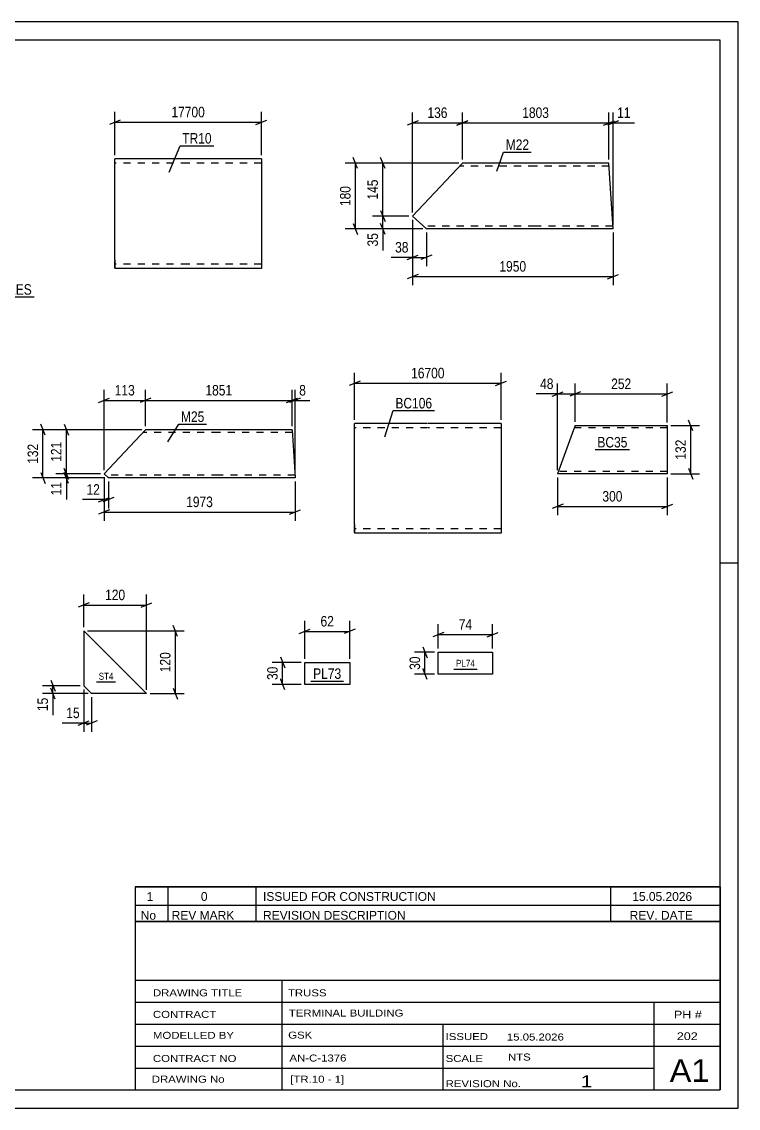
# Model space of a CAD drawing. Header units: millimetres. Extents: x 0 to 420, y 0 to 297.
# Drawn here: x 224 to 420, y 0 to 297 of the extents above; entities that cross this region are included whole.
import ezdxf

# ---------------------------------------------------------------- set-up
doc = ezdxf.new("R2010")
doc.units = ezdxf.units.MM
doc.linetypes.add('DXK_LINE_DOT2', pattern=[3.9198, 1.9599, -1.9599])
doc.styles.add('Arial Narrow', font='ARIALN.TTF', dxfattribs={"height": 0.2})

# ---------------------------------------------------------------- blocks, each defined once
blk = doc.blocks.new('Unknown-389636216-25768')
at = {"color": 7, "linetype": 'Continuous'}
for p, q in [((255, 60.55), (415, 60.55)), ((415, 60.55), (255, 60.55)), ((255, 60.55), (255, 55.55)), ((264, 60.55), (264, 55.55)), ((288, 60.55), (288, 55.55)), ((385, 60.55), (385, 55.55)), ((415, 60.55), (415, 55.55)), ((255, 55.55), (415, 55.55)), ((255, 55.55), (255, 51.05)), ((255, 55.55), (415, 55.55)), ((264, 55.55), (264, 51.05)), ((288, 55.55), (288, 51.05)), ((385, 55.55), (385, 51.05)), ((415, 55.55), (415, 51.05)), ((415, 51.05), (255, 51.05))]:
    blk.add_line(p, q, dxfattribs=at)
at = {"color": 7, "linetype": 'Continuous', "style": 'Arial Narrow'}
for s, height, width, p in [('1', 2.39, 1.196471, (258.16, 56.7)), ('0', 2.39, 1.196471, (273, 56.7)), ('ISSUED FOR CONSTRUCTION', 2.3861, 1.196471, (290, 56.7)), ('15.05.2026', 2.386, 1.196471, (391, 56.7)), ('No', 2.386, 1.2, (256.54, 51.55)), ('REV MARK', 2.386, 1.2, (265, 51.55)), ('REVISION DESCRIPTION', 2.3861, 1.2, (290, 51.55)), ('REV. DATE', 2.386, 1.2, (390.28, 51.55))]:
    blk.add_text(s, height=height, dxfattribs=dict(at, width=width)).set_placement(p)
blk = doc.blocks.new('Unknown-389636216-15102')
at = {"color": 5, "linetype": 'Continuous'}
for p, q in [((420, 297), (0, 297)), ((420, 0), (420, 297)), ((415, 292), (5, 292)), ((415, 5), (415, 292)), ((420, 149), (415, 149)), ((5, 5), (415, 5)), ((0, 0), (420, 0))]:
    blk.add_line(p, q, dxfattribs=at)
blk = doc.blocks.new('Unknown-389636216-25767')
at = {"color": 7, "linetype": 'Continuous'}
for p, q in [((255, 51.05), (255, 5)), ((255, 51.05), (415, 51.05)), ((415, 51), (415, 5)), ((255, 35), (415, 35)), ((295.14, 35), (295.14, 5)), ((255, 29), (415, 29)), ((397, 5.05), (397, 29.05)), ((255, 23), (415, 23)), ((339.14, 23), (339.14, 5)), ((255, 17), (415, 17)), ((255, 11), (397, 11)), ((255, 5), (415, 5))]:
    blk.add_line(p, q, dxfattribs=at)
at = {"color": 7, "style": 'Arial Narrow'}
for s, height, width, p in [('DRAWING TITLE', 1.9089, 1.425378, (259.88, 30.61)), ('TRUSS ', 1.909, 1.425378, (296.81, 30.59)), ('TERMINAL BUILDING', 1.9089, 1.425378, (297.06, 25.07)), ('CONTRACT', 1.909, 1.425378, (259.88, 24.71)), ('MODELLED BY', 1.9089, 1.425378, (259.88, 18.98)), ('GSK', 1.909, 1.425378, (296.88, 19.04)), ('ISSUED', 1.909, 1.425378, (339.94, 18.64)), ('15.05.2026', 1.909, 1.425378, (356.69, 18.52)), ('CONTRACT NO', 1.9089, 1.425378, (259.88, 12.66)), ('AN-C-1376', 1.909, 1.425378, (297.23, 12.78)), ('SCALE', 1.909, 1.425378, (339.94, 12.65)), ('A1', 6.204, 1.25, (401.24, 7.2)), ('DRAWING No', 1.909, 1.425378, (259.56, 7)), ('[TR.10 - 1]', 1.9089, 1.425378, (297.46, 6.99)), ('1', 3.34, 1.5, (376.91, 5.68)), ('REVISION No.', 1.9089, 1.425378, (339.94, 5.77))]:
    blk.add_text(s, height=height, dxfattribs=dict(at, width=width)).set_placement(p)
at = {"color": 7, "linetype": 'Continuous', "style": 'Arial Narrow'}
for s, height, width, p in [('PH #', 2.1, 1.42538, (402.4, 24.55)), ('202', 2.1, 1.42538, (403.19, 18.65)), ('NTS', 1.909, 1.425378, (357, 13.05))]:
    blk.add_text(s, height=height, dxfattribs=dict(at, width=width)).set_placement(p)
blk = doc.blocks.new('Part-389636216-15429 - 15428')
at = {"color": 2, "linetype": 'Continuous'}
for p, q in [((330.91, 243.88), (344.52, 258.35)), ((364.52, 258.35), (344.52, 258.35)), ((384.62, 258.35), (364.62, 258.35)), ((385.73, 240.35), (384.62, 258.35)), ((334.67, 240.35), (330.91, 243.88)), ((364.52, 240.35), (334.67, 240.35)), ((385.73, 240.35), (364.62, 240.35))]:
    blk.add_line(p, q, dxfattribs=at)
at = {"color": 7, "linetype": 'DXK_LINE_DOT2'}
for p, q in [((364.52, 257.55), (343.77, 257.55)), ((384.67, 257.55), (364.62, 257.55)), ((364.52, 241.15), (333.82, 241.15)), ((385.68, 241.15), (364.62, 241.15)), ((385.68, 241.15), (385.67, 241.21))]:
    blk.add_line(p, q, dxfattribs=at)
blk = doc.blocks.new('Part-389636216-18671 - 18670')
at = {"color": 2, "linetype": 'Continuous'}
for p, q in [((374.94, 185.43), (370.57, 173.43)), ((375.38, 186.63), (374.94, 185.43)), ((375.38, 186.63), (400.57, 186.63)), ((400.57, 186.63), (400.57, 186.54)), ((400.57, 186.54), (400.57, 173.43)), ((400.57, 173.43), (370.57, 173.43))]:
    blk.add_line(p, q, dxfattribs=at)
at = {"color": 7, "linetype": 'DXK_LINE_DOT2'}
for p, q in [((400.57, 186.03), (375.16, 186.03)), ((375.34, 186.54), (375.25, 186.28)), ((375.38, 186.63), (375.34, 186.54)), ((400.57, 186.28), (400.57, 186.63)), ((400.57, 174.03), (370.79, 174.03))]:
    blk.add_line(p, q, dxfattribs=at)
blk = doc.blocks.new('Part-389636216-15415 - 15414')
at = {"color": 2, "linetype": 'Continuous'}
for p, q in [((246.5, 173.42), (257.85, 185.49)), ((277.85, 185.49), (257.85, 185.49)), ((297.95, 185.49), (277.95, 185.49)), ((297.95, 185.49), (298.76, 172.29)), ((247.7, 172.29), (246.5, 173.42)), ((277.85, 172.29), (247.7, 172.29)), ((298.76, 172.29), (277.95, 172.29))]:
    blk.add_line(p, q, dxfattribs=at)
at = {"color": 7, "linetype": 'DXK_LINE_DOT2'}
for p, q in [((277.85, 184.69), (257.1, 184.69)), ((298, 184.69), (277.95, 184.69)), ((277.85, 173.09), (246.85, 173.09)), ((298.71, 173.09), (277.95, 173.09)), ((298.71, 173.09), (298.71, 173.15))]:
    blk.add_line(p, q, dxfattribs=at)
blk = doc.blocks.new('Part-389636216-15500 - 15499')
at = {"color": 2, "linetype": 'Continuous'}
for p, q in [((240.97, 130.49), (240.97, 115.49)), ((258.12, 113.35), (240.97, 130.49)), ((243.12, 113.35), (240.97, 115.49)), ((258.12, 113.35), (243.12, 113.35))]:
    blk.add_line(p, q, dxfattribs=at)
blk = doc.blocks.new('Part-389636216-15552 - 15551')
at = {"color": 2, "linetype": 'Continuous'}
for p, q in [((301.39, 115.88), (301.39, 121.88)), ((301.39, 121.88), (313.7, 121.88)), ((313.7, 121.88), (313.7, 115.88)), ((313.7, 115.88), (301.39, 115.88))]:
    blk.add_line(p, q, dxfattribs=at)
blk = doc.blocks.new('Part-389636216-15560 - 15559')
at = {"color": 2, "linetype": 'Continuous'}
for p, q in [((337.93, 118.67), (337.93, 124.67)), ((337.93, 124.67), (352.81, 124.67)), ((352.81, 124.67), (352.81, 118.67)), ((352.81, 118.67), (337.93, 118.67))]:
    blk.add_line(p, q, dxfattribs=at)
blk = doc.blocks.new('Part-389636216-15576 - 15575')
at = {"color": 2, "linetype": 'Continuous'}
for p, q in [((335.03, 187.17), (315.03, 187.17)), ((315.03, 159.57), (315.03, 187.17)), ((355.13, 187.17), (335.13, 187.17)), ((355.13, 187.17), (355.13, 157.17)), ((315.03, 159.57), (315.03, 157.17)), ((335.03, 157.17), (315.03, 157.17)), ((355.13, 157.17), (335.13, 157.17))]:
    blk.add_line(p, q, dxfattribs=at)
at = {"color": 7, "linetype": 'DXK_LINE_DOT2'}
for p, q in [((335.03, 185.97), (315.03, 185.97)), ((355.13, 185.97), (335.13, 185.97)), ((315.03, 157.35), (315.03, 159.57)), ((315.03, 158.37), (315.03, 158.46)), ((335.03, 158.37), (315.03, 158.37)), ((355.13, 158.37), (335.13, 158.37)), ((355.13, 158.37), (355.13, 158.46))]:
    blk.add_line(p, q, dxfattribs=at)
blk = doc.blocks.new('Part-389636216-15585 - 15584')
at = {"color": 2, "linetype": 'Continuous'}
for p, q in [((269.46, 259.53), (249.46, 259.53)), ((249.46, 231.93), (249.46, 259.53)), ((289.56, 259.53), (269.56, 259.53)), ((289.56, 259.53), (289.56, 229.53)), ((249.46, 231.93), (249.46, 229.53)), ((269.46, 229.53), (249.46, 229.53)), ((289.56, 229.53), (269.56, 229.53))]:
    blk.add_line(p, q, dxfattribs=at)
at = {"color": 7, "linetype": 'DXK_LINE_DOT2'}
for p, q in [((269.46, 258.33), (249.46, 258.33)), ((289.56, 258.33), (269.56, 258.33)), ((249.46, 229.71), (249.46, 231.93)), ((249.46, 230.73), (249.46, 230.82)), ((269.46, 230.73), (249.46, 230.73)), ((289.56, 230.73), (269.56, 230.73)), ((289.56, 230.73), (289.56, 230.82))]:
    blk.add_line(p, q, dxfattribs=at)
blk = doc.blocks.new('StraightDimension-389636216-21139 - 15428')
at = {"color": 7, "linetype": 'Continuous'}
for p, q in [((384.62, 259.35), (384.62, 272.2)), ((385.73, 241.35), (385.73, 272.2)), ((383.12, 268.75), (386.12, 269.95)), ((387.23, 269.95), (384.23, 268.75)), ((384.62, 269.35), (385.73, 269.35))]:
    blk.add_line(p, q, dxfattribs=at)
at = {"color": 0}
blk.add_wipeout([(391.11, 270.1), (391.11, 274.3), (386.25, 274.3), (386.25, 270.1)], dxfattribs=at)
at = {"color": 7, "linetype": 'Continuous'}
blk.add_line((385.73, 269.35), (391.63, 269.35), dxfattribs=at)
blk.add_line((385.73, 269.35), (391.63, 269.35), dxfattribs=at)
at = {"color": 3, "style": 'Arial Narrow'}
blk.add_text('11', height=2.863, dxfattribs=at).set_placement((386.85, 270.7))
blk = doc.blocks.new('StraightDimension-389636216-17870 - 15428')
at = {"color": 7, "linetype": 'Continuous'}
for p, q in [((323.37, 256.85), (322.17, 259.85)), ((343.52, 258.35), (319.92, 258.35)), ((322.77, 243.88), (322.77, 258.35)), ((329.91, 243.88), (319.92, 243.88)), ((322.17, 245.38), (323.37, 242.38))]:
    blk.add_line(p, q, dxfattribs=at)
at = {"color": 0}
blk.add_wipeout([(322.02, 254.46), (317.82, 254.46), (317.82, 247.78), (322.02, 247.78)], dxfattribs=at)
at = {"color": 3, "style": 'Arial Narrow'}
blk.add_text('145', height=2.863, rotation=90.0002, dxfattribs=at).set_placement((321.42, 248.38))
blk = doc.blocks.new('StraightDimension-389636216-15773 - 15428')
at = {"color": 7, "linetype": 'Continuous'}
for p, q in [((330.91, 242.88), (330.91, 230.17)), ((334.67, 239.35), (334.67, 230.17)), ((329.41, 231.97), (332.41, 233.17)), ((330.91, 232.57), (334.67, 232.57)), ((336.17, 233.17), (333.17, 231.97))]:
    blk.add_line(p, q, dxfattribs=at)
at = {"color": 0}
blk.add_wipeout([(330.39, 233.32), (330.39, 237.52), (325.53, 237.52), (325.53, 233.32)], dxfattribs=at)
at = {"color": 7, "linetype": 'Continuous'}
blk.add_line((330.91, 232.57), (325.01, 232.57), dxfattribs=at)
blk.add_line((330.91, 232.57), (325.01, 232.57), dxfattribs=at)
at = {"color": 3, "style": 'Arial Narrow'}
blk.add_text('38', height=2.863, dxfattribs=at).set_placement((326.13, 233.92))
blk = doc.blocks.new('StraightDimension-389636216-17871 - 15428')
at = {"color": 7, "linetype": 'Continuous'}
for p, q in [((329.91, 243.88), (319.92, 243.88)), ((322.17, 245.38), (323.37, 242.38)), ((322.77, 240.35), (322.77, 243.88)), ((323.37, 238.85), (322.17, 241.85)), ((333.67, 240.35), (319.92, 240.35))]:
    blk.add_line(p, q, dxfattribs=at)
at = {"color": 0}
blk.add_wipeout([(322.02, 239.83), (317.82, 239.83), (317.82, 234.97), (322.02, 234.97)], dxfattribs=at)
at = {"color": 7, "linetype": 'Continuous'}
blk.add_line((322.77, 240.35), (322.77, 234.45), dxfattribs=at)
blk.add_line((322.77, 240.35), (322.77, 234.45), dxfattribs=at)
at = {"color": 3, "style": 'Arial Narrow'}
blk.add_text('35', height=2.863, rotation=90.0002, dxfattribs=at).set_placement((321.42, 235.57))
blk = doc.blocks.new('StraightDimension-389636216-15791 - 15428')
at = {"color": 7, "linetype": 'Continuous'}
for p, q in [((330.91, 242.88), (330.91, 224.95)), ((385.73, 239.35), (385.73, 224.95)), ((332.41, 227.95), (329.41, 226.75)), ((330.91, 227.35), (385.73, 227.35)), ((384.23, 226.75), (387.23, 227.95))]:
    blk.add_line(p, q, dxfattribs=at)
at = {"color": 0}
blk.add_wipeout([(362.58, 228.1), (362.58, 232.3), (354.06, 232.3), (354.06, 228.1)], dxfattribs=at)
at = {"color": 3, "style": 'Arial Narrow'}
blk.add_text('1950', height=2.863, dxfattribs=at).set_placement((354.66, 228.7))
blk = doc.blocks.new('StraightDimension-389636216-21140 - 15428')
at = {"color": 7, "linetype": 'Continuous'}
for p, q in [((344.52, 259.35), (344.52, 272.2)), ((384.62, 259.35), (384.62, 272.2)), ((346.02, 269.95), (343.02, 268.75)), ((344.52, 269.35), (384.62, 269.35)), ((383.12, 268.75), (386.12, 269.95))]:
    blk.add_line(p, q, dxfattribs=at)
at = {"color": 0}
blk.add_wipeout([(368.83, 270.1), (368.83, 274.3), (360.31, 274.3), (360.31, 270.1)], dxfattribs=at)
at = {"color": 3, "style": 'Arial Narrow'}
blk.add_text('1803', height=2.863, dxfattribs=at).set_placement((360.91, 270.7))
blk = doc.blocks.new('StraightDimension-389636216-21141 - 15428')
at = {"color": 7, "linetype": 'Continuous'}
for p, q in [((330.91, 244.88), (330.91, 272.2)), ((344.52, 259.35), (344.52, 272.2)), ((332.41, 269.95), (329.41, 268.75)), ((330.91, 269.35), (344.52, 269.35)), ((343.02, 268.75), (346.02, 269.95))]:
    blk.add_line(p, q, dxfattribs=at)
at = {"color": 0}
blk.add_wipeout([(341.06, 270.1), (341.06, 274.3), (334.37, 274.3), (334.37, 270.1)], dxfattribs=at)
at = {"color": 3, "style": 'Arial Narrow'}
blk.add_text('136', height=2.863, dxfattribs=at).set_placement((334.97, 270.7))
blk = doc.blocks.new('StraightDimension-389636216-21190 - 15428')
at = {"color": 7, "linetype": 'Continuous'}
for p, q in [((315.87, 256.85), (314.67, 259.85)), ((343.52, 258.35), (312.42, 258.35)), ((315.27, 240.35), (315.27, 258.35)), ((314.67, 241.85), (315.87, 238.85)), ((333.67, 240.35), (312.42, 240.35))]:
    blk.add_line(p, q, dxfattribs=at)
at = {"color": 0}
blk.add_wipeout([(314.52, 252.7), (310.32, 252.7), (310.32, 246.01), (314.52, 246.01)], dxfattribs=at)
at = {"color": 3, "style": 'Arial Narrow'}
blk.add_text('180', height=2.863, rotation=90.0002, dxfattribs=at).set_placement((313.92, 246.61))
blk = doc.blocks.new('StraightDimension-389636216-18848 - 18670')
at = {"color": 7, "linetype": 'Continuous'}
for p, q in [((370.57, 172.43), (370.57, 162.1)), ((400.57, 172.43), (400.57, 162.1)), ((372.07, 165.1), (369.07, 163.9)), ((370.57, 164.5), (400.57, 164.5)), ((399.07, 163.9), (402.07, 165.1))]:
    blk.add_line(p, q, dxfattribs=at)
at = {"color": 0}
blk.add_wipeout([(388.91, 165.25), (388.91, 169.45), (382.23, 169.45), (382.23, 165.25)], dxfattribs=at)
at = {"color": 3, "style": 'Arial Narrow'}
blk.add_text('300', height=2.863, dxfattribs=at).set_placement((382.83, 165.85))
blk = doc.blocks.new('StraightDimension-389636216-18859 - 18670')
at = {"color": 7, "linetype": 'Continuous'}
for p, q in [((375.38, 187.63), (375.38, 198.1)), ((400.57, 187.45), (400.57, 198.1)), ((376.88, 195.85), (373.88, 194.65)), ((375.38, 195.25), (400.57, 195.25)), ((399.07, 194.65), (402.07, 195.85))]:
    blk.add_line(p, q, dxfattribs=at)
at = {"color": 0}
blk.add_wipeout([(391.32, 196), (391.32, 200.2), (384.63, 200.2), (384.63, 196)], dxfattribs=at)
at = {"color": 3, "style": 'Arial Narrow'}
blk.add_text('252', height=2.863, dxfattribs=at).set_placement((385.23, 196.6))
blk = doc.blocks.new('StraightDimension-389636216-18916 - 18670')
at = {"color": 7, "linetype": 'Continuous'}
for p, q in [((407.6, 185.13), (406.4, 188.13)), ((401.57, 186.63), (409.4, 186.63)), ((407, 173.43), (407, 186.63)), ((401.57, 173.43), (409.4, 173.43)), ((406.4, 174.93), (407.6, 171.93))]:
    blk.add_line(p, q, dxfattribs=at)
at = {"color": 0}
blk.add_wipeout([(406.25, 183.37), (402.05, 183.37), (402.05, 176.69), (406.25, 176.69)], dxfattribs=at)
at = {"color": 3, "style": 'Arial Narrow'}
blk.add_text('132', height=2.863, rotation=90.0002, dxfattribs=at).set_placement((405.65, 177.29))
blk = doc.blocks.new('StraightDimension-389636216-18860 - 18670')
at = {"color": 7, "linetype": 'Continuous'}
for p, q in [((370.57, 174.43), (370.57, 198.1)), ((375.38, 187.63), (375.38, 198.1)), ((369.07, 194.65), (372.07, 195.85)), ((370.57, 195.25), (375.38, 195.25)), ((376.88, 195.85), (373.88, 194.65))]:
    blk.add_line(p, q, dxfattribs=at)
at = {"color": 0}
blk.add_wipeout([(370.05, 196), (370.05, 200.2), (365.19, 200.2), (365.19, 196)], dxfattribs=at)
at = {"color": 7, "linetype": 'Continuous'}
blk.add_line((370.57, 195.25), (364.67, 195.25), dxfattribs=at)
blk.add_line((370.57, 195.25), (364.67, 195.25), dxfattribs=at)
at = {"color": 3, "style": 'Arial Narrow'}
blk.add_text('48', height=2.863, dxfattribs=at).set_placement((365.79, 196.6))
blk = doc.blocks.new('StraightDimension-389636216-21062 - 15414')
at = {"color": 7, "linetype": 'Continuous'}
for p, q in [((297.95, 186.49), (297.95, 196.34)), ((298.76, 173.29), (298.76, 196.34)), ((296.45, 192.89), (299.45, 194.09)), ((300.26, 194.09), (297.26, 192.89)), ((297.95, 193.49), (298.76, 193.49))]:
    blk.add_line(p, q, dxfattribs=at)
at = {"color": 0}
blk.add_wipeout([(302.31, 194.24), (302.31, 198.44), (299.29, 198.44), (299.29, 194.24)], dxfattribs=at)
at = {"color": 7, "linetype": 'Continuous'}
blk.add_line((298.76, 193.49), (302.84, 193.49), dxfattribs=at)
blk.add_line((298.76, 193.49), (302.84, 193.49), dxfattribs=at)
at = {"color": 3, "style": 'Arial Narrow'}
blk.add_text('8', height=2.86, dxfattribs=at).set_placement((299.89, 194.84))
blk = doc.blocks.new('StraightDimension-389636216-21214 - 15414')
at = {"color": 7, "linetype": 'Continuous'}
for p, q in [((256.85, 185.49), (233.35, 185.49)), ((235.6, 186.99), (236.8, 183.99)), ((236.2, 173.42), (236.2, 185.49)), ((245.5, 173.42), (233.35, 173.42)), ((236.8, 171.92), (235.6, 174.92))]:
    blk.add_line(p, q, dxfattribs=at)
at = {"color": 0}
blk.add_wipeout([(235.45, 182.8), (231.25, 182.8), (231.25, 176.11), (235.45, 176.11)], dxfattribs=at)
at = {"color": 3, "style": 'Arial Narrow'}
blk.add_text('121', height=2.863, rotation=90.0002, dxfattribs=at).set_placement((234.85, 176.71))
blk = doc.blocks.new('StraightDimension-389636216-15743 - 15414')
at = {"color": 7, "linetype": 'Continuous'}
for p, q in [((246.5, 172.42), (246.5, 163.97)), ((247.7, 171.29), (247.7, 163.97)), ((245, 165.77), (248, 166.97)), ((249.2, 166.97), (246.2, 165.77)), ((246.5, 166.37), (247.7, 166.37))]:
    blk.add_line(p, q, dxfattribs=at)
at = {"color": 0}
blk.add_wipeout([(245.98, 167.12), (245.98, 171.32), (241.12, 171.32), (241.12, 167.12)], dxfattribs=at)
at = {"color": 7, "linetype": 'Continuous'}
blk.add_line((246.5, 166.37), (240.59, 166.37), dxfattribs=at)
blk.add_line((246.5, 166.37), (240.59, 166.37), dxfattribs=at)
at = {"color": 3, "style": 'Arial Narrow'}
blk.add_text('12', height=2.863, dxfattribs=at).set_placement((241.72, 167.72))
blk = doc.blocks.new('StraightDimension-389636216-15761 - 15414')
at = {"color": 7, "linetype": 'Continuous'}
for p, q in [((246.5, 172.42), (246.5, 160.58)), ((298.76, 171.29), (298.76, 160.58)), ((248, 163.58), (245, 162.38)), ((297.26, 162.38), (300.26, 163.58)), ((246.5, 162.98), (298.76, 162.98))]:
    blk.add_line(p, q, dxfattribs=at)
at = {"color": 0}
blk.add_wipeout([(276.89, 163.73), (276.89, 167.93), (268.37, 167.93), (268.37, 163.73)], dxfattribs=at)
at = {"color": 3, "style": 'Arial Narrow'}
blk.add_text('1973', height=2.863, dxfattribs=at).set_placement((268.97, 164.33))
blk = doc.blocks.new('StraightDimension-389636216-21063 - 15414')
at = {"color": 7, "linetype": 'Continuous'}
for p, q in [((257.85, 186.49), (257.85, 196.34)), ((297.95, 186.49), (297.95, 196.34)), ((259.35, 194.09), (256.35, 192.89)), ((257.85, 193.49), (297.95, 193.49)), ((296.45, 192.89), (299.45, 194.09))]:
    blk.add_line(p, q, dxfattribs=at)
at = {"color": 0}
blk.add_wipeout([(282.16, 194.24), (282.16, 198.44), (273.64, 198.44), (273.64, 194.24)], dxfattribs=at)
at = {"color": 3, "style": 'Arial Narrow'}
blk.add_text('1851', height=2.863, dxfattribs=at).set_placement((274.24, 194.84))
blk = doc.blocks.new('StraightDimension-389636216-21215 - 15414')
at = {"color": 7, "linetype": 'Continuous'}
for p, q in [((245.5, 173.42), (233.35, 173.42)), ((246.7, 172.29), (233.35, 172.29)), ((235.6, 174.92), (236.8, 171.92)), ((236.8, 170.79), (235.6, 173.79)), ((236.2, 172.29), (236.2, 173.42))]:
    blk.add_line(p, q, dxfattribs=at)
at = {"color": 0}
blk.add_wipeout([(235.45, 171.77), (231.25, 171.77), (231.25, 166.91), (235.45, 166.91)], dxfattribs=at)
at = {"color": 7, "linetype": 'Continuous'}
blk.add_line((236.2, 172.29), (236.2, 166.38), dxfattribs=at)
blk.add_line((236.2, 172.29), (236.2, 166.38), dxfattribs=at)
at = {"color": 3, "style": 'Arial Narrow'}
blk.add_text('11', height=2.863, rotation=90.0002, dxfattribs=at).set_placement((234.85, 167.51))
blk = doc.blocks.new('StraightDimension-389636216-18553 - 15414')
at = {"color": 7, "linetype": 'Continuous'}
for p, q in [((256.85, 185.49), (226.96, 185.49)), ((230.41, 183.99), (229.21, 186.99)), ((229.81, 172.29), (229.81, 185.49)), ((246.7, 172.29), (226.96, 172.29)), ((229.21, 173.79), (230.41, 170.79))]:
    blk.add_line(p, q, dxfattribs=at)
at = {"color": 0}
blk.add_wipeout([(229.06, 182.23), (224.86, 182.23), (224.86, 175.55), (229.06, 175.55)], dxfattribs=at)
at = {"color": 3, "style": 'Arial Narrow'}
blk.add_text('132', height=2.863, rotation=90.0002, dxfattribs=at).set_placement((228.46, 176.15))
blk = doc.blocks.new('StraightDimension-389636216-21064 - 15414')
at = {"color": 7, "linetype": 'Continuous'}
for p, q in [((246.5, 174.42), (246.5, 196.34)), ((257.85, 186.49), (257.85, 196.34)), ((245, 192.89), (248, 194.09)), ((246.5, 193.49), (257.85, 193.49)), ((259.35, 194.09), (256.35, 192.89))]:
    blk.add_line(p, q, dxfattribs=at)
at = {"color": 0}
blk.add_wipeout([(255.52, 194.24), (255.52, 198.44), (248.83, 198.44), (248.83, 194.24)], dxfattribs=at)
at = {"color": 3, "style": 'Arial Narrow'}
blk.add_text('113', height=2.863, dxfattribs=at).set_placement((249.43, 194.84))
blk = doc.blocks.new('StraightDimension-389636216-15943 - 15499')
at = {"color": 7, "linetype": 'Continuous'}
for p, q in [((231.91, 116.99), (233.11, 113.99)), ((239.97, 115.49), (229.66, 115.49)), ((242.12, 113.35), (229.66, 113.35)), ((233.11, 111.85), (231.91, 114.85)), ((232.51, 113.35), (232.51, 115.49))]:
    blk.add_line(p, q, dxfattribs=at)
at = {"color": 0}
blk.add_wipeout([(231.76, 112.82), (227.56, 112.82), (227.56, 107.96), (231.76, 107.96)], dxfattribs=at)
at = {"color": 7, "linetype": 'Continuous'}
blk.add_line((232.51, 113.35), (232.51, 107.44), dxfattribs=at)
blk.add_line((232.51, 113.35), (232.51, 107.44), dxfattribs=at)
at = {"color": 3, "style": 'Arial Narrow'}
blk.add_text('15', height=2.863, rotation=90.0002, dxfattribs=at).set_placement((231.16, 108.56))
blk = doc.blocks.new('StraightDimension-389636216-15935 - 15499')
at = {"color": 7, "linetype": 'Continuous'}
for p, q in [((240.97, 114.49), (240.97, 102.9)), ((243.12, 112.35), (243.12, 102.9)), ((239.47, 104.7), (242.47, 105.9)), ((240.97, 105.3), (243.12, 105.3)), ((244.62, 105.9), (241.62, 104.7))]:
    blk.add_line(p, q, dxfattribs=at)
at = {"color": 0}
blk.add_wipeout([(240.45, 106.05), (240.45, 110.25), (235.59, 110.25), (235.59, 106.05)], dxfattribs=at)
at = {"color": 7, "linetype": 'Continuous'}
blk.add_line((240.97, 105.3), (235.07, 105.3), dxfattribs=at)
blk.add_line((240.97, 105.3), (235.07, 105.3), dxfattribs=at)
at = {"color": 3, "style": 'Arial Narrow'}
blk.add_text('15', height=2.863, dxfattribs=at).set_placement((236.19, 106.65))
blk = doc.blocks.new('StraightDimension-389636216-15947 - 15499')
at = {"color": 7, "linetype": 'Continuous'}
for p, q in [((266.62, 128.99), (265.42, 131.99)), ((241.97, 130.49), (268.42, 130.49)), ((266.02, 113.35), (266.02, 130.49)), ((259.12, 113.35), (268.42, 113.35)), ((265.42, 114.85), (266.62, 111.85))]:
    blk.add_line(p, q, dxfattribs=at)
at = {"color": 0}
blk.add_wipeout([(265.27, 125.26), (261.07, 125.26), (261.07, 118.58), (265.27, 118.58)], dxfattribs=at)
at = {"color": 3, "style": 'Arial Narrow'}
blk.add_text('120', height=2.863, rotation=90.0002, dxfattribs=at).set_placement((264.67, 119.18))
blk = doc.blocks.new('StraightDimension-389636216-15939 - 15499')
at = {"color": 7, "linetype": 'Continuous'}
for p, q in [((240.97, 131.49), (240.97, 140.4)), ((258.12, 114.35), (258.12, 140.4)), ((242.47, 138.15), (239.47, 136.95)), ((240.97, 137.55), (258.12, 137.55)), ((256.62, 136.95), (259.62, 138.15))]:
    blk.add_line(p, q, dxfattribs=at)
at = {"color": 0}
blk.add_wipeout([(252.89, 138.3), (252.89, 142.5), (246.2, 142.5), (246.2, 138.3)], dxfattribs=at)
at = {"color": 3, "style": 'Arial Narrow'}
blk.add_text('120', height=2.863, dxfattribs=at).set_placement((246.8, 138.9))
blk = doc.blocks.new('StraightDimension-389636216-15995 - 15551')
at = {"color": 7, "linetype": 'Continuous'}
for p, q in [((299.89, 129.75), (302.89, 130.95)), ((301.39, 122.88), (301.39, 133.2)), ((315.2, 130.95), (312.2, 129.75)), ((313.7, 122.88), (313.7, 133.2)), ((301.39, 130.35), (313.7, 130.35))]:
    blk.add_line(p, q, dxfattribs=at)
at = {"color": 0}
blk.add_wipeout([(309.97, 131.1), (309.97, 135.3), (305.12, 135.3), (305.12, 131.1)], dxfattribs=at)
at = {"color": 3, "style": 'Arial Narrow'}
blk.add_text('62', height=2.863, dxfattribs=at).set_placement((305.72, 131.7))
blk = doc.blocks.new('StraightDimension-389636216-15991 - 15551')
at = {"color": 7, "linetype": 'Continuous'}
for p, q in [((300.39, 121.88), (292.5, 121.88)), ((294.75, 123.38), (295.95, 120.38)), ((295.35, 115.88), (295.35, 121.88)), ((300.39, 115.88), (292.5, 115.88)), ((295.95, 114.38), (294.75, 117.38))]:
    blk.add_line(p, q, dxfattribs=at)
at = {"color": 0}
blk.add_wipeout([(294.6, 121.31), (290.4, 121.31), (290.4, 116.46), (294.6, 116.46)], dxfattribs=at)
at = {"color": 3, "style": 'Arial Narrow'}
blk.add_text('30', height=2.863, rotation=90.0002, dxfattribs=at).set_placement((294, 117.06))
blk = doc.blocks.new('StraightDimension-389636216-15999 - 15559')
at = {"color": 7, "linetype": 'Continuous'}
for p, q in [((333.7, 126.17), (334.9, 123.17)), ((336.93, 124.67), (331.45, 124.67)), ((334.3, 118.67), (334.3, 124.67)), ((334.9, 117.17), (333.7, 120.17)), ((336.93, 118.67), (331.45, 118.67))]:
    blk.add_line(p, q, dxfattribs=at)
at = {"color": 0}
blk.add_wipeout([(333.55, 124.1), (329.35, 124.1), (329.35, 119.24), (333.55, 119.24)], dxfattribs=at)
at = {"color": 3, "style": 'Arial Narrow'}
blk.add_text('30', height=2.863, rotation=90.0002, dxfattribs=at).set_placement((332.95, 119.84))
blk = doc.blocks.new('StraightDimension-389636216-16003 - 15559')
at = {"color": 7, "linetype": 'Continuous'}
for p, q in [((337.93, 125.67), (337.93, 132.33)), ((352.81, 125.67), (352.81, 132.33)), ((339.43, 130.08), (336.43, 128.88)), ((337.93, 129.48), (352.81, 129.48)), ((351.31, 128.88), (354.31, 130.08))]:
    blk.add_line(p, q, dxfattribs=at)
at = {"color": 0}
blk.add_wipeout([(347.8, 130.23), (347.8, 134.43), (342.94, 134.43), (342.94, 130.23)], dxfattribs=at)
at = {"color": 3, "style": 'Arial Narrow'}
blk.add_text('74', height=2.863, dxfattribs=at).set_placement((343.54, 130.83))
blk = doc.blocks.new('StraightDimension-389636216-16007 - 15575')
at = {"color": 7, "linetype": 'Continuous'}
for p, q in [((315.03, 188.17), (315.03, 201.03)), ((355.13, 188.17), (355.13, 201.03)), ((316.53, 198.78), (313.53, 197.58)), ((315.03, 198.18), (355.13, 198.18)), ((353.63, 197.58), (356.63, 198.78))]:
    blk.add_line(p, q, dxfattribs=at)
at = {"color": 0}
blk.add_wipeout([(340.25, 198.93), (340.25, 203.13), (329.91, 203.13), (329.91, 198.93)], dxfattribs=at)
at = {"color": 3, "style": 'Arial Narrow'}
blk.add_text('16700', height=2.863, dxfattribs=at).set_placement((330.51, 199.53))
blk = doc.blocks.new('StraightDimension-389636216-16011 - 15584')
at = {"color": 7, "linetype": 'Continuous'}
for p, q in [((249.46, 260.53), (249.46, 272.38)), ((289.56, 260.53), (289.56, 272.38)), ((250.96, 270.13), (247.96, 268.93)), ((249.46, 269.53), (289.56, 269.53)), ((288.06, 268.93), (291.06, 270.13))]:
    blk.add_line(p, q, dxfattribs=at)
at = {"color": 0}
blk.add_wipeout([(274.68, 270.28), (274.68, 274.48), (264.34, 274.48), (264.34, 270.28)], dxfattribs=at)
at = {"color": 3, "style": 'Arial Narrow'}
blk.add_text('17700', height=2.863, dxfattribs=at).set_placement((264.94, 270.88))
blk = doc.blocks.new('Mark-389636216-16052 - 15428')
at = {"color": 0}
blk.add_wipeout([(362.78, 261.96), (362.78, 264.96), (356.39, 264.96), (356.39, 261.96)], dxfattribs=at)
blk.add_wipeout([(362.78, 261.96), (362.78, 264.96), (356.39, 264.96), (356.39, 261.96)], dxfattribs=at)
at = {"color": 30, "linetype": 'Continuous'}
for p, q in [((353.96, 256.19), (355.79, 261.36)), ((355.79, 261.36), (363.38, 261.36))]:
    blk.add_line(p, q, dxfattribs=at)
at = {"color": 3, "style": 'Arial Narrow'}
blk.add_text('M22', height=2.863, dxfattribs=at).set_placement((356.39, 261.96))
blk = doc.blocks.new('Mark-389636216-18739 - 18670')
at = {"color": 0}
blk.add_wipeout([(389.68, 180.63), (389.68, 183.63), (381.46, 183.63), (381.46, 180.63)], dxfattribs=at)
blk.add_wipeout([(389.68, 180.63), (389.68, 183.63), (381.46, 183.63), (381.46, 180.63)], dxfattribs=at)
at = {"color": 30, "linetype": 'Continuous'}
blk.add_line((380.86, 180.03), (390.28, 180.03), dxfattribs=at)
at = {"color": 3, "style": 'Arial Narrow'}
blk.add_text('BC35', height=2.863, dxfattribs=at).set_placement((381.46, 180.63))
blk = doc.blocks.new('Mark-389636216-16049 - 15414')
at = {"color": 0}
blk.add_wipeout([(273.95, 187.61), (273.95, 190.61), (267.55, 190.61), (267.55, 187.61)], dxfattribs=at)
blk.add_wipeout([(273.95, 187.61), (273.95, 190.61), (267.55, 190.61), (267.55, 187.61)], dxfattribs=at)
at = {"color": 30, "linetype": 'Continuous'}
for p, q in [((263.94, 182.15), (266.95, 187.01)), ((266.95, 187.01), (274.55, 187.01))]:
    blk.add_line(p, q, dxfattribs=at)
at = {"color": 3, "style": 'Arial Narrow'}
blk.add_text('M25', height=2.863, dxfattribs=at).set_placement((267.55, 187.61))
blk = doc.blocks.new('Mark-389636216-16078 - 15499')
at = {"color": 0}
blk.add_wipeout([(249.08, 117.13), (249.08, 119.13), (245.06, 119.13), (245.06, 117.13)], dxfattribs=at)
blk.add_wipeout([(249.08, 117.13), (249.08, 119.13), (245.06, 119.13), (245.06, 117.13)], dxfattribs=at)
at = {"color": 30, "linetype": 'Continuous'}
blk.add_line((244.46, 116.53), (249.68, 116.53), dxfattribs=at)
at = {"color": 3, "style": 'Arial Narrow'}
blk.add_text('ST4', height=1.909, dxfattribs=at).set_placement((245.06, 117.13))
blk = doc.blocks.new('Mark-389636216-16084 - 15518')
at = {"color": 0}
blk.add_wipeout([(203.06, 222.39), (203.06, 225.39), (201.23, 225.39), (201.23, 222.39)], dxfattribs=at)
blk.add_wipeout([(203.06, 222.39), (203.06, 225.39), (201.23, 225.39), (201.23, 222.39)], dxfattribs=at)
at = {"color": 7, "linetype": 'Continuous'}
blk.add_line((195.23, 235.58), (200.63, 221.79), dxfattribs=at)
at = {"color": 0}
blk.add_wipeout([(205.78, 222.39), (205.78, 225.39), (203.96, 225.39), (203.96, 222.39)], dxfattribs=at)
blk.add_wipeout([(205.78, 222.39), (205.78, 225.39), (203.96, 225.39), (203.96, 222.39)], dxfattribs=at)
at = {"color": 3, "style": 'Arial Narrow'}
blk.add_text('8', height=2.86, dxfattribs=at).set_placement((201.23, 222.39))
at = {"color": 0}
blk.add_wipeout([(210.34, 222.39), (210.34, 225.39), (206.68, 225.39), (206.68, 222.39)], dxfattribs=at)
blk.add_wipeout([(210.34, 222.39), (210.34, 225.39), (206.68, 225.39), (206.68, 222.39)], dxfattribs=at)
at = {"color": 3, "style": 'Arial Narrow'}
blk.add_text('#', height=2.86, dxfattribs=at).set_placement((203.96, 222.39))
at = {"color": 0}
blk.add_wipeout([(226.77, 222.39), (226.77, 225.39), (211.24, 225.39), (211.24, 222.39)], dxfattribs=at)
blk.add_wipeout([(226.77, 222.39), (226.77, 225.39), (211.24, 225.39), (211.24, 222.39)], dxfattribs=at)
at = {"color": 7, "linetype": 'Continuous'}
blk.add_line((200.63, 221.79), (227.37, 221.79), dxfattribs=at)
at = {"color": 3, "style": 'Arial Narrow'}
for s, p in [('22', (206.68, 222.39)), ('Ø  HOLES', (211.24, 222.39))]:
    blk.add_text(s, height=2.863, dxfattribs=at).set_placement(p)
blk = doc.blocks.new('Mark-389636216-16085 - 15551')
at = {"color": 0}
blk.add_wipeout([(311.38, 117.38), (311.38, 120.38), (303.71, 120.38), (303.71, 117.38)], dxfattribs=at)
blk.add_wipeout([(311.38, 117.38), (311.38, 120.38), (303.71, 120.38), (303.71, 117.38)], dxfattribs=at)
at = {"color": 30, "linetype": 'Continuous'}
blk.add_line((303.11, 116.78), (311.98, 116.78), dxfattribs=at)
at = {"color": 3, "style": 'Arial Narrow'}
blk.add_text('PL73', height=2.863, dxfattribs=at).set_placement((303.71, 117.38))
blk = doc.blocks.new('Mark-389636216-16088 - 15559')
at = {"color": 0}
blk.add_wipeout([(347.93, 120.67), (347.93, 122.67), (342.81, 122.67), (342.81, 120.67)], dxfattribs=at)
blk.add_wipeout([(347.93, 120.67), (347.93, 122.67), (342.81, 122.67), (342.81, 120.67)], dxfattribs=at)
at = {"color": 30, "linetype": 'Continuous'}
blk.add_line((342.21, 120.07), (348.53, 120.07), dxfattribs=at)
at = {"color": 3, "style": 'Arial Narrow'}
blk.add_text('PL74', height=1.909, dxfattribs=at).set_placement((342.81, 120.67))
blk = doc.blocks.new('Mark-389636216-16091 - 15575')
at = {"color": 0}
blk.add_wipeout([(336.26, 191.3), (336.26, 194.3), (326.21, 194.3), (326.21, 191.3)], dxfattribs=at)
blk.add_wipeout([(336.26, 191.3), (336.26, 194.3), (326.21, 194.3), (326.21, 191.3)], dxfattribs=at)
at = {"color": 30, "linetype": 'Continuous'}
for p, q in [((323.36, 183.49), (325.61, 190.7)), ((325.61, 190.7), (336.86, 190.7))]:
    blk.add_line(p, q, dxfattribs=at)
at = {"color": 3, "style": 'Arial Narrow'}
blk.add_text('BC106', height=2.863, dxfattribs=at).set_placement((326.21, 191.3))
blk = doc.blocks.new('Mark-389636216-16094 - 15584')
at = {"color": 0}
blk.add_wipeout([(275.93, 263.71), (275.93, 266.71), (267.9, 266.71), (267.9, 263.71)], dxfattribs=at)
blk.add_wipeout([(275.93, 263.71), (275.93, 266.71), (267.9, 266.71), (267.9, 263.71)], dxfattribs=at)
at = {"color": 30, "linetype": 'Continuous'}
for p, q in [((264.28, 255.84), (267.3, 263.11)), ((267.3, 263.11), (276.53, 263.11))]:
    blk.add_line(p, q, dxfattribs=at)
at = {"color": 3, "style": 'Arial Narrow'}
blk.add_text('TR10', height=2.863, dxfattribs=at).set_placement((267.9, 263.71))

msp = doc.modelspace()

# ---------------------------------------------------------------- block references
for name in ['Unknown-389636216-15102', 'Part-389636216-15585 - 15584', 'Part-389636216-15429 - 15428', 'Part-389636216-15576 - 15575', 'Part-389636216-15415 - 15414', 'Part-389636216-18671 - 18670', 'Part-389636216-15500 - 15499', 'Part-389636216-15552 - 15551', 'Part-389636216-15560 - 15559', 'Unknown-389636216-25768', 'Unknown-389636216-25767']:
    msp.add_blockref(name, (0, 0))

# ---------------------------------------------------------------- next in the draw order: block references
for name in ['StraightDimension-389636216-16011 - 15584', 'StraightDimension-389636216-21139 - 15428', 'StraightDimension-389636216-17870 - 15428', 'Mark-389636216-16084 - 15518', 'StraightDimension-389636216-16007 - 15575', 'StraightDimension-389636216-18859 - 18670', 'StraightDimension-389636216-21062 - 15414', 'StraightDimension-389636216-21214 - 15414', 'Mark-389636216-18739 - 18670', 'StraightDimension-389636216-18848 - 18670', 'StraightDimension-389636216-15995 - 15551', 'StraightDimension-389636216-15999 - 15559', 'Mark-389636216-16088 - 15559', 'Mark-389636216-16085 - 15551', 'StraightDimension-389636216-15943 - 15499']:
    msp.add_blockref(name, (0, 0))

# ---------------------------------------------------------------- next in the draw order: block references
for name in ['StraightDimension-389636216-21140 - 15428', 'Mark-389636216-16094 - 15584', 'StraightDimension-389636216-15773 - 15428', 'StraightDimension-389636216-18860 - 18670', 'StraightDimension-389636216-21063 - 15414', 'Mark-389636216-16091 - 15575', 'StraightDimension-389636216-18916 - 18670', 'StraightDimension-389636216-15743 - 15414', 'StraightDimension-389636216-16003 - 15559', 'StraightDimension-389636216-15991 - 15551', 'StraightDimension-389636216-15935 - 15499']:
    msp.add_blockref(name, (0, 0))

# ---------------------------------------------------------------- next in the draw order: block references
for name in ['Mark-389636216-16052 - 15428', 'StraightDimension-389636216-17871 - 15428', 'Mark-389636216-16049 - 15414', 'StraightDimension-389636216-15761 - 15414', 'StraightDimension-389636216-15947 - 15499']:
    msp.add_blockref(name, (0, 0))

# ---------------------------------------------------------------- next in the draw order: block references
for name in ['StraightDimension-389636216-21141 - 15428', 'StraightDimension-389636216-15791 - 15428', 'StraightDimension-389636216-21215 - 15414', 'StraightDimension-389636216-15939 - 15499']:
    msp.add_blockref(name, (0, 0))

# ---------------------------------------------------------------- next in the draw order: block references
for name in ['StraightDimension-389636216-21190 - 15428', 'StraightDimension-389636216-18553 - 15414', 'Mark-389636216-16078 - 15499']:
    msp.add_blockref(name, (0, 0))

# ---------------------------------------------------------------- next in the draw order: block references
msp.add_blockref('StraightDimension-389636216-21064 - 15414', (0, 0))

doc.saveas('drawing.dxf')
